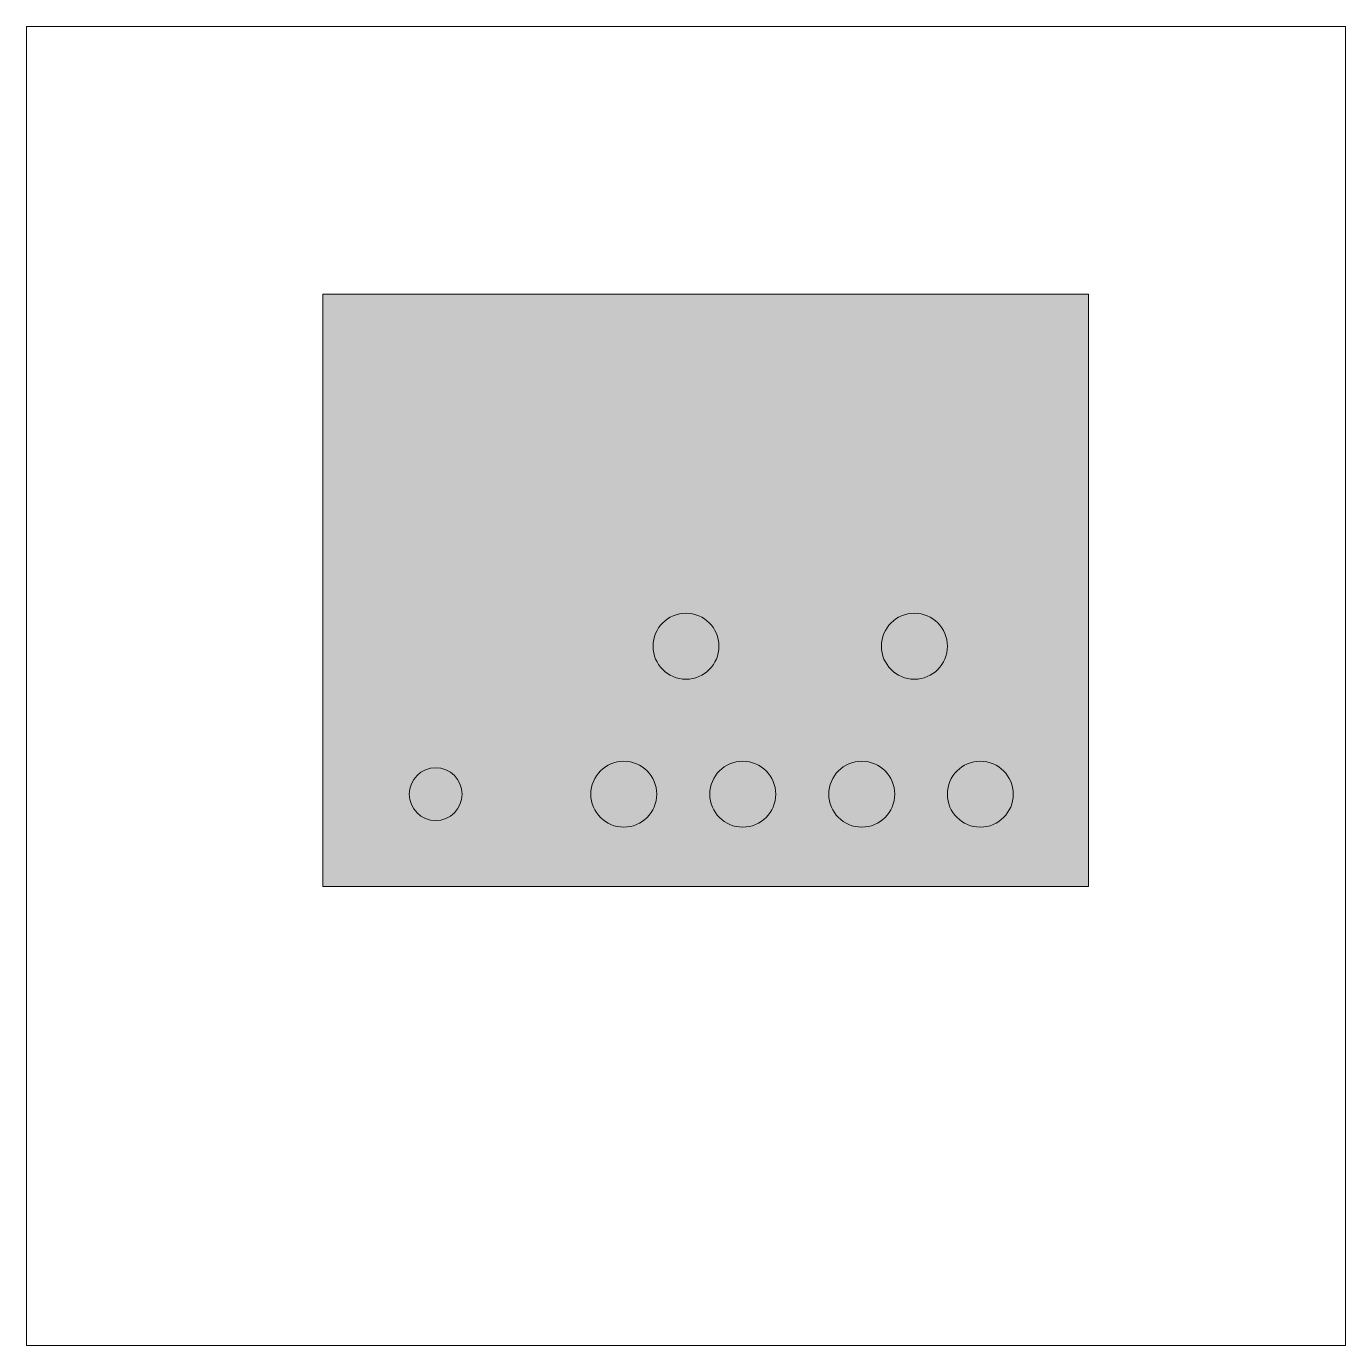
# Paper-space layout 'Layout1' of a CAD drawing. Header units: millimetres. Extents: x 0 to 200, y 0 to 200.
# The model-space entities are those that its viewports show. They can reach past a viewport. Long polylines and large blocks are cut down to what shows.
import ezdxf

# ---------------------------------------------------------------- set-up
doc = ezdxf.new("R2010")
doc.units = ezdxf.units.MM

msp = doc.modelspace()

# ---------------------------------------------------------------- hatches: boundary and pattern name
at = {"true_color": 0xebebeb, "transparency": 33554687}
msp.add_hatch(color=7, dxfattribs=at).paths.add_polyline_path([(161, 159.39), (161, 69.59), (44.94, 69.59), (44.94, 159.39)], flags=0)

# ---------------------------------------------------------------- linework, layer by layer
at = {"color": 18, "linetype": 'Continuous', "lineweight": 9, "true_color": 0x000000}
msp.add_lwpolyline([(161, 159.39), (161, 69.59), (44.94, 69.59), (44.94, 159.39), (161, 159.39)], close=True, dxfattribs=at)
at = {"color": 1, "linetype": 'Continuous', "lineweight": 9, "true_color": 0xff0000}
for points in [[(100, 111.03), (102.76, 111.03), (105, 108.79), (105, 106.03), (105, 103.27), (102.76, 101.03), (100, 101.03), (97.24, 101.03), (95, 103.27), (95, 106.03), (95, 108.79), (97.24, 111.03), (100, 111.03)], [(134.62, 111.03), (137.38, 111.03), (139.62, 108.79), (139.62, 106.03), (139.62, 103.27), (137.38, 101.03), (134.62, 101.03), (131.86, 101.03), (129.62, 103.27), (129.62, 106.03), (129.62, 108.79), (131.86, 111.03), (134.62, 111.03)], [(90.57, 88.6), (93.33, 88.6), (95.57, 86.36), (95.57, 83.6), (95.57, 80.84), (93.33, 78.6), (90.57, 78.6), (87.81, 78.6), (85.57, 80.84), (85.57, 83.6), (85.57, 86.36), (87.81, 88.6), (90.57, 88.6)], [(108.6, 88.6), (111.36, 88.6), (113.6, 86.36), (113.6, 83.6), (113.6, 80.84), (111.36, 78.6), (108.6, 78.6), (105.85, 78.6), (103.6, 80.84), (103.6, 83.6), (103.6, 86.36), (105.85, 88.6), (108.6, 88.6)], [(126.64, 88.6), (129.4, 88.6), (131.64, 86.36), (131.64, 83.6), (131.64, 80.84), (129.4, 78.6), (126.64, 78.6), (123.88, 78.6), (121.64, 80.84), (121.64, 83.6), (121.64, 86.36), (123.88, 88.6), (126.64, 88.6)], [(144.62, 88.6), (147.38, 88.6), (149.62, 86.36), (149.62, 83.6), (149.62, 80.84), (147.38, 78.6), (144.62, 78.6), (141.86, 78.6), (139.62, 80.84), (139.62, 83.6), (139.62, 86.36), (141.86, 88.6), (144.62, 88.6)], [(62.05, 87.6), (64.26, 87.6), (66.05, 85.81), (66.05, 83.6), (66.05, 81.39), (64.26, 79.6), (62.05, 79.6), (59.84, 79.6), (58.05, 81.39), (58.05, 83.6), (58.05, 85.81), (59.84, 87.6), (62.05, 87.6)]]:
    msp.add_open_spline(points, degree=3, knots=[0, 0, 0, 0, 1, 1, 1, 2, 2, 2, 3, 3, 3, 4, 4, 4, 4], dxfattribs=at)

psp = doc.layouts.get("Layout1")

# ---------------------------------------------------------------- viewports
at = {"layer": '0'}
psp.add_viewport(center=(100, 100), size=(200, 200), view_center_point=(100, 100), view_height=200, dxfattribs=at)

doc.saveas('drawing.dxf')
